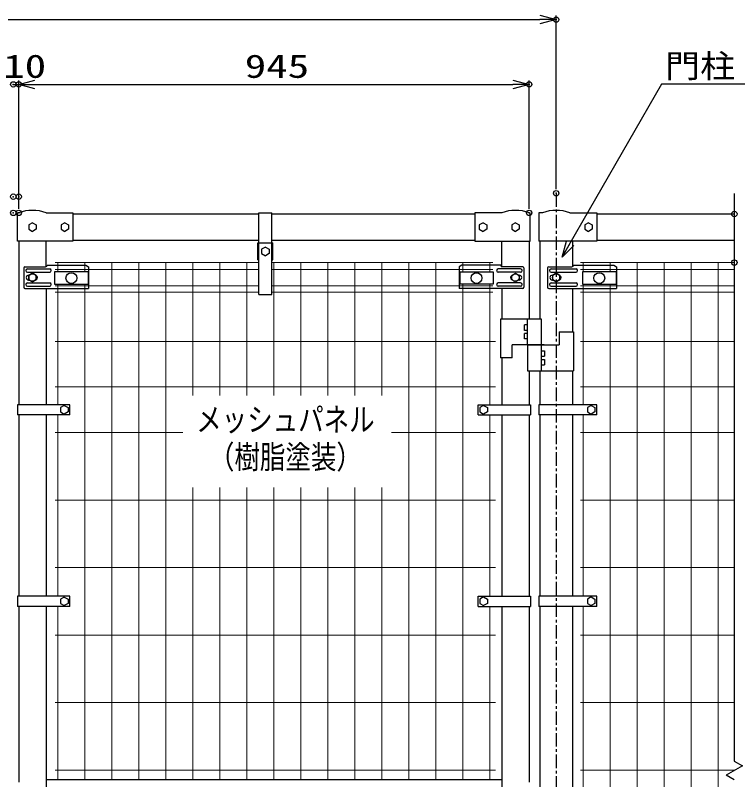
# Model space of a CAD drawing. Units: millimetres, scale not verified. Extents: x -4455 to 4455, y -3150 to 3150.
# Drawn here: x 1390 to 2727, y 198 to 1614 of the extents above; entities that cross this region are included whole.
import ezdxf
from ezdxf.enums import TextEntityAlignment as Align

# ---------------------------------------------------------------- set-up
doc = ezdxf.new("R2010")
doc.units = ezdxf.units.MM
doc.header["$LTSCALE"] = 20
doc.header["$PDMODE"] = 32
doc.header["$PDSIZE"] = 10
doc.linetypes.add('USER1', pattern=[2, 1.25, -0.25, 0.25, -0.25])
for name, color, linetype, lineweight in [('0-0_1', 7, 'Continuous', 25), ('0-1_EXTCNT-LMEC0', 1, 'Continuous', 25), ('0-2_0', 7, 'Continuous', 25), ('0-8_2', 7, 'Continuous', 25), ('0-9_D-STR2', 7, 'Continuous', 13)]:
    doc.layers.add(name, color=color, linetype=linetype, lineweight=lineweight)
doc.layers.add('0-3_DEFPOINTS', color=7, linetype='Continuous')
doc.styles.add('ＭＳ ゴシック', font='')
doc.styles.get('ＭＳ ゴシック').set_extended_font_data('MS Gothic')

# ---------------------------------------------------------------- blocks, each defined once
blk = doc.blocks.new('_Open30')
at = {"layer": '0-2_0', "color": 1}
blk.add_line((0, 0), (-20, 0), dxfattribs=at)
blk.add_lwpolyline([(-20, 5.36), (0, 0), (-20, -5.36)], dxfattribs=at)

msp = doc.modelspace()

# ---------------------------------------------------------------- linework, layer by layer
at = {"layer": '0-0_1', "color": 3, "linetype": 'USER1'}
msp.add_line((2391.15, 1283.99), (2391.15, -1152.14), dxfattribs=at)
at = {"layer": '0-0_1'}
for p, q in [((1394.15, 1194.92), (1394.15, 1247.52)), ((1396.15, 1247.52), (1394.15, 1247.52)), ((1446.95, 1247.52), (1496.55, 1247.52)), ((1496.55, 1247.52), (1496.55, 1194.92)), ((1840.63, 1191.92), (1840.63, 1247.52)), ((1840.63, 1247.52), (1864.88, 1247.52)), ((1864.88, 1191.92), (1864.88, 1247.52)), ((2290.35, 1247.52), (2240.75, 1247.52)), ((2240.75, 1247.52), (2240.75, 1194.92)), ((2341.15, 1247.52), (2343.15, 1247.52)), ((2343.15, 1194.92), (2343.15, 1247.52)), ((2358.9, 1247.52), (2358.9, 1194.92)), ((2365.75, 1247.52), (2358.9, 1247.52)), ((2416.55, 1247.52), (2466.15, 1247.52)), ((2466.15, 1247.52), (2466.15, 1194.92)), ((1496.55, 1245.52), (1840.63, 1245.52)), ((1864.88, 1245.52), (2240.75, 1245.52)), ((2466.15, 1245.52), (2721, 1245.52)), ((1421.55, 1229.22), (1414.63, 1225.22)), ((1414.63, 1225.22), (1414.63, 1217.22)), ((1421.55, 1229.22), (1428.48, 1225.22)), ((1428.48, 1225.22), (1428.48, 1217.22)), ((1481.55, 1229.22), (1474.63, 1225.22)), ((1474.63, 1225.22), (1474.63, 1217.22)), ((1481.55, 1229.22), (1488.48, 1225.22)), ((1488.48, 1225.22), (1488.48, 1217.22)), ((2255.75, 1229.22), (2248.83, 1225.22)), ((2248.83, 1225.22), (2248.83, 1217.22)), ((2255.75, 1229.22), (2262.68, 1225.22)), ((2262.68, 1225.22), (2262.68, 1217.22)), ((2315.75, 1229.22), (2308.83, 1225.22)), ((2308.83, 1225.22), (2308.83, 1217.22)), ((2315.75, 1229.22), (2322.68, 1225.22)), ((2322.68, 1225.22), (2322.68, 1217.22)), ((2451.15, 1229.22), (2444.23, 1225.22)), ((2444.23, 1225.22), (2444.23, 1217.22)), ((2451.15, 1229.22), (2458.08, 1225.22)), ((2458.08, 1225.22), (2458.08, 1217.22)), ((1414.63, 1217.22), (1421.55, 1213.22)), ((1428.48, 1217.22), (1421.55, 1213.22)), ((1474.63, 1217.22), (1481.55, 1213.22)), ((1488.48, 1217.22), (1481.55, 1213.22)), ((2248.83, 1217.22), (2255.75, 1213.22)), ((2262.68, 1217.22), (2255.75, 1213.22)), ((2308.83, 1217.22), (2315.75, 1213.22)), ((2322.68, 1217.22), (2315.75, 1213.22)), ((2444.23, 1217.22), (2451.15, 1213.22)), ((2458.08, 1217.22), (2451.15, 1213.22)), ((1496.55, 1194.92), (1394.15, 1194.92)), ((1396.15, 1194.92), (1396.15, 892.26)), ((1446.95, 1147.89), (1446.95, 1194.92)), ((1496.55, 1196.92), (1840.63, 1196.92)), ((1838.63, 1160.52), (1838.63, 1191.92)), ((1838.63, 1191.92), (1866.88, 1191.92)), ((1840.63, 1096.31), (1840.63, 1191.92)), ((1864.88, 1196.92), (2240.75, 1196.92)), ((1866.88, 1160.52), (1866.88, 1191.92)), ((2240.75, 1194.92), (2343.15, 1194.92)), ((2290.35, 1147.89), (2290.35, 1194.92)), ((2341.15, 1194.92), (2341.15, 1050.92)), ((2466.15, 1194.92), (2358.9, 1194.92)), ((2360.9, 1194.92), (2360.9, 1050.92)), ((2421.4, 1194.92), (2421.4, 1147.89)), ((2466.15, 1196.92), (2721, 1196.92)), ((1852.75, 1184.22), (1845.83, 1180.22)), ((1845.83, 1180.22), (1845.83, 1172.22)), ((1852.75, 1184.22), (1859.68, 1180.22)), ((1859.68, 1180.22), (1859.68, 1172.22)), ((1845.83, 1172.22), (1852.75, 1168.22)), ((1859.68, 1172.22), (1852.75, 1168.22)), ((1407.76, 1147.68), (1445.87, 1147.68)), ((1448.87, 1150.68), (1520.55, 1150.68)), ((1520.55, 1150.68), (1525.55, 1147.68)), ((1525.55, 1147.68), (1525.55, 1140.93)), ((1838.63, 1160.52), (1840.63, 1160.52)), ((1864.88, 1160.52), (1866.88, 1160.52)), ((2216.76, 1150.68), (2211.76, 1147.68)), ((2211.76, 1147.68), (2211.76, 1140.93)), ((2288.44, 1150.68), (2216.76, 1150.68)), ((2329.55, 1147.68), (2291.44, 1147.68)), ((2377.36, 1147.68), (2420.32, 1147.68)), ((2423.32, 1150.68), (2443.78, 1150.68)), ((2423.32, 1150.68), (2497.9, 1150.68)), ((2497.9, 1150.68), (2502.9, 1147.68)), ((2502.9, 1147.68), (2502.9, 1140.93)), ((1405.76, 1145.68), (1405.76, 1109.68)), ((1412.12, 1143.68), (1453.45, 1143.68)), ((1412.12, 1137.68), (1453.45, 1137.68)), ((1525.55, 1140.93), (1525.55, 1107.68)), ((2211.76, 1140.93), (2211.76, 1107.68)), ((2325.19, 1143.68), (2283.86, 1143.68)), ((2325.19, 1137.68), (2283.86, 1137.68)), ((2331.55, 1145.68), (2331.55, 1109.68)), ((2375.36, 1145.68), (2375.36, 1109.68)), ((2381.72, 1143.68), (2427.9, 1143.68)), ((2381.72, 1137.68), (2427.9, 1137.68)), ((2502.9, 1140.93), (2502.9, 1107.68)), ((1414.46, 1132.18), (1415.49, 1132.18)), ((1414.46, 1123.18), (1415.49, 1123.18)), ((2322.84, 1132.18), (2321.82, 1132.18)), ((2322.84, 1123.18), (2321.82, 1123.18)), ((2384.06, 1132.18), (2385.09, 1132.18)), ((2384.06, 1123.18), (2385.09, 1123.18)), ((1407.76, 1107.68), (1525.55, 1107.68)), ((1412.12, 1117.68), (1453.45, 1117.68)), ((1412.12, 1111.68), (1453.45, 1111.68)), ((1446.95, 1107.68), (1446.95, 892.26)), ((2329.55, 1107.68), (2211.76, 1107.68)), ((2325.19, 1117.68), (2283.86, 1117.68)), ((2325.19, 1111.68), (2283.86, 1111.68)), ((2290.35, 1107.68), (2290.35, 1050.92)), ((2377.36, 1107.68), (2502.9, 1107.68)), ((2381.72, 1117.68), (2427.9, 1117.68)), ((2381.72, 1111.68), (2427.9, 1111.68)), ((2421.4, 1107.68), (2421.4, 1026.92)), ((2288.35, 1050.92), (2288.35, 978.92)), ((2364.25, 1050.92), (2288.35, 1050.92)), ((2337.8, 1002.92), (2337.8, 1050.92)), ((2364.25, 954.92), (2364.25, 1050.92)), ((2337.8, 1039.92), (2332.8, 1039.92)), ((2332.8, 1013.92), (2332.8, 1023.92)), ((2337.8, 1023.92), (2332.8, 1023.92)), ((2396.9, 1026.92), (2396.9, 1002.92)), ((2396.9, 1026.92), (2423.4, 1026.92)), ((2423.4, 1026.92), (2423.4, 954.92)), ((2337.8, 1013.92), (2332.8, 1013.92)), ((2369.1, 1002.92), (2310, 1002.92)), ((2310, 978.92), (2310, 1002.92)), ((2337.8, 1002.92), (2396.9, 1002.92)), ((2337.8, 1002.92), (2337.8, 954.92)), ((2364.25, 991.92), (2369.25, 991.92)), ((2369.25, 991.92), (2369.25, 981.92)), ((2310, 978.92), (2288.35, 978.92)), ((2290.35, 978.92), (2290.35, 892.26)), ((2364.25, 981.92), (2369.25, 981.92)), ((2364.25, 975.92), (2369.25, 975.92)), ((2364.25, 965.92), (2369.25, 965.92)), ((2369.25, 975.92), (2369.25, 965.92)), ((2337.8, 954.92), (2423.4, 954.92)), ((2341.15, 954.92), (2341.15, 892.26)), ((2360.9, 954.92), (2360.9, 892.27)), ((2421.4, 954.92), (2421.4, 892.27)), ((1490.65, 873.27), (1490.65, 892.27)), ((2246.65, 873.27), (2246.65, 892.27)), ((2246.65, 892.26), (2343.34, 892.26)), ((2343.34, 892.26), (2343.34, 873.28)), ((2466.15, 892.27), (2358.9, 892.27)), ((2358.9, 892.27), (2358.9, 873.27)), ((2466.15, 873.27), (2466.15, 892.27)), ((1480.5, 890.77), (1473.58, 886.77)), ((1473.58, 886.77), (1473.58, 878.77)), ((1473.58, 878.77), (1480.5, 874.77)), ((1480.5, 890.77), (1487.43, 886.77)), ((1487.43, 878.77), (1480.5, 874.77)), ((1487.43, 886.77), (1487.43, 878.77)), ((2256.8, 890.77), (2249.88, 886.77)), ((2249.88, 886.77), (2249.88, 878.77)), ((2249.88, 878.77), (2256.8, 874.77)), ((2256.8, 890.77), (2263.73, 886.77)), ((2263.73, 878.77), (2256.8, 874.77)), ((2263.73, 886.77), (2263.73, 878.77)), ((2456, 890.77), (2449.08, 886.77)), ((2449.08, 886.77), (2449.08, 878.77)), ((2449.08, 878.77), (2456, 874.77)), ((2456, 890.77), (2462.93, 886.77)), ((2462.93, 878.77), (2456, 874.77)), ((2462.93, 886.77), (2462.93, 878.77)), ((1490.65, 873.28), (1393.97, 873.28)), ((1396.15, 873.28), (1396.15, 537.46)), ((1446.95, 873.28), (1446.95, 537.46)), ((2246.65, 873.28), (2343.34, 873.28)), ((2290.35, 873.28), (2290.35, 537.51)), ((2341.15, 873.28), (2341.15, 537.51)), ((2466.15, 873.27), (2358.9, 873.27)), ((2360.9, 873.27), (2360.9, 537.52)), ((2421.4, 873.27), (2421.4, 537.52)), ((1490.65, 537.46), (1393.97, 537.46)), ((1393.97, 537.46), (1393.97, 518.48)), ((1480.5, 535.97), (1473.58, 531.97)), ((1473.58, 531.97), (1473.58, 523.97)), ((1473.58, 523.97), (1480.5, 519.97)), ((1480.5, 535.97), (1487.43, 531.97)), ((1487.43, 523.97), (1480.5, 519.97)), ((1487.43, 531.97), (1487.43, 523.97)), ((1490.65, 518.47), (1490.65, 537.47)), ((2246.65, 518.52), (2246.65, 537.52)), ((2246.65, 537.51), (2343.34, 537.51)), ((2256.8, 536.02), (2249.88, 532.02)), ((2249.88, 532.02), (2249.88, 524.02)), ((2249.88, 524.02), (2256.8, 520.02)), ((2256.8, 536.02), (2263.73, 532.02)), ((2263.73, 524.02), (2256.8, 520.02)), ((2263.73, 532.02), (2263.73, 524.02)), ((2343.34, 537.51), (2343.34, 518.53)), ((2466.15, 537.52), (2358.9, 537.52)), ((2358.9, 537.52), (2358.9, 518.52)), ((2456, 536.02), (2449.08, 532.02)), ((2449.08, 532.02), (2449.08, 524.02)), ((2449.08, 524.02), (2456, 520.02)), ((2456, 536.02), (2462.93, 532.02)), ((2462.93, 524.02), (2456, 520.02)), ((2462.93, 532.02), (2462.93, 524.02)), ((2466.15, 518.52), (2466.15, 537.52)), ((1490.65, 518.48), (1393.97, 518.48)), ((1396.15, 518.48), (1396.15, 193.02)), ((1446.95, 518.48), (1446.95, 177.02)), ((2246.65, 518.53), (2343.34, 518.53)), ((2290.35, 518.53), (2290.35, -177.5)), ((2341.15, 518.53), (2341.15, 193.02)), ((2466.15, 518.52), (2358.9, 518.52)), ((2360.9, 518.52), (2360.9, 180.02)), ((2421.4, 518.52), (2421.4, 180.02)), ((1446.95, 198.02), (2290.35, 198.02))]:
    msp.add_line(p, q, dxfattribs=at)
for points in [[(1840.63, 1096.31), (1864.88, 1096.31), (1864.88, 1191.92)], [(2337.8, 1029.92), (2332.8, 1029.92), (2332.8, 1039.92)], [(1490.65, 892.26), (1393.97, 892.26), (1393.97, 873.28)]]:
    msp.add_lwpolyline(points, dxfattribs=at)
for centre, radius, start, end in [((1421.55, 1181.23), 70.98, 69.03345, 110.96669), ((2315.75, 1181.23), 70.98, 69.03345, 110.9667), ((2391.15, 1181.23), 70.98, 69.03345, 110.96669), ((1407.76, 1145.68), 2, 90, 180), ((1445.87, 1150.68), 3, 270, 0), ((2291.44, 1150.68), 3, 180, 270), ((2329.55, 1145.68), 2, 0, 90), ((2377.36, 1145.68), 2, 90, 180), ((2420.32, 1150.68), 3, 270, 0), ((1412.12, 1140.68), 3, 90, 270), ((1453.45, 1140.68), 3, 270, 90), ((2283.86, 1140.68), 3, 90, 270), ((2325.19, 1140.68), 3, 270, 90), ((2381.72, 1140.68), 3, 90, 270), ((2427.9, 1140.68), 3, 270, 90), ((1414.46, 1127.68), 4.5, 90, 270), ((1426.23, 1127.68), 4.5, 299.99991, 60.0015), ((2311.08, 1127.68), 4.5, 119.9985, 240.00009), ((2322.84, 1127.68), 4.5, 270, 90), ((2384.06, 1127.68), 4.5, 90, 270), ((2395.83, 1127.68), 4.5, 299.99991, 60.0015), ((1407.76, 1109.68), 2, 180, 270), ((1412.12, 1114.68), 3, 90, 270), ((1453.45, 1114.68), 3, 270, 90), ((2283.86, 1114.68), 3, 90, 270), ((2325.19, 1114.68), 3, 270, 90), ((2329.55, 1109.68), 2, 270, 0), ((2377.36, 1109.68), 2, 180, 270), ((2381.72, 1114.68), 3, 90, 270), ((2427.9, 1114.68), 3, 270, 90)]:
    msp.add_arc(centre, radius, start, end, dxfattribs=at)
at = {"layer": '0-1_EXTCNT-LMEC0'}
for p, q in [((421.15, 1605.52), (2361.15, 1605.52)), ((2391.15, 1291.49), (2391.15, 1613.02)), ((1396.15, 1285.02), (1396.15, 1493.02)), ((1396.15, 1255.02), (1396.15, 1493.02)), ((2341.15, 1255.02), (2341.15, 1493.02)), ((1386.15, 1485.52), (1396.15, 1485.52)), ((1426.15, 1485.52), (2311.15, 1485.52)), ((1426.15, 1485.52), (1456.15, 1485.52))]:
    msp.add_line(p, q, dxfattribs=at)
at = {"layer": '0-1_EXTCNT-LMEC0', "color": 4}
for p, q in [((2721, 1283.69), (2721, 231.71)), ((2721, 231.71), (2736, 223.05)), ((2736, 223.05), (2706, 205.73)), ((2721, 197.07), (2706, 205.73))]:
    msp.add_line(p, q, dxfattribs=at)
at = {"layer": '0-2_0'}
for p, q in [((1462.65, 1138.27), (1462.65, 1115.27)), ((1524.65, 1138.27), (1462.65, 1138.27)), ((1524.65, 1138.27), (1524.65, 1115.27)), ((2212.65, 1138.27), (2274.65, 1138.27)), ((2212.65, 1138.27), (2212.65, 1115.27)), ((2274.65, 1138.27), (2274.65, 1115.27)), ((2502, 1138.27), (2502, 1115.27)), ((1462.65, 1115.27), (1524.65, 1115.27)), ((2274.65, 1115.27), (2212.65, 1115.27)), ((2440, 1115.27), (2502, 1115.27))]:
    msp.add_line(p, q, dxfattribs=at)
for points in [[(3008.94, 1485.8), (2586.02, 1485.8), (2403.01, 1167.17)], [(2502, 1138.27), (2440, 1138.27), (2440, 1115.27)]]:
    msp.add_lwpolyline(points, dxfattribs=at)
for centre in [(1493.65, 1126.77), (2243.65, 1126.77), (2471, 1126.77)]:
    msp.add_circle(centre, 10.01, dxfattribs=at)
at = {"layer": '0-3_DEFPOINTS'}
for p in [(2391.15, 1605.52), (1386.15, 1485.52), (1396.15, 1485.52), (2341.15, 1485.52), (2391.15, 1283.99), (1386.15, 1277.52), (1396.15, 1277.52), (1386.15, 1247.52), (1396.15, 1247.52), (2341.15, 1247.52), (2721, 1245.52), (2721, 1155.52)]:
    msp.add_point(p, dxfattribs=at)
at = {"layer": '0-8_2'}
for p, q in [((1421.55, 1135.68), (1414.63, 1131.68)), ((1428.48, 1131.68), (1421.55, 1135.68)), ((2308.83, 1123.68), (2308.83, 1131.68)), ((2315.75, 1119.68), (2308.83, 1123.68)), ((2322.68, 1123.68), (2315.75, 1119.68)), ((2322.68, 1131.68), (2322.68, 1123.68)), ((2384.23, 1131.68), (2384.23, 1123.68)), ((2384.23, 1123.68), (2391.15, 1119.68)), ((2391.15, 1119.68), (2398.08, 1123.68)), ((2398.08, 1123.68), (2398.08, 1131.68))]:
    msp.add_line(p, q, dxfattribs=at)
for points in [[(2308.83, 1131.68), (2315.75, 1135.68), (2322.68, 1131.68)], [(2398.08, 1131.68), (2391.15, 1135.68), (2384.23, 1131.68)], [(1414.63, 1131.68), (1414.63, 1123.68), (1421.55, 1119.68)], [(1421.55, 1119.68), (1428.48, 1123.68), (1428.48, 1131.68)]]:
    msp.add_lwpolyline(points, dxfattribs=at)
for centre in [(1421.55, 1127.68), (2315.75, 1127.68), (2391.15, 1127.68)]:
    msp.add_circle(centre, 6.93, dxfattribs=at)
at = {"layer": '0-9_D-STR2'}
for p, q in [((1840.63, 1155.52), (1463.65, 1155.52)), ((1468.65, 1138.27), (1468.65, 1155.52)), ((1518.65, 1138.27), (1518.65, 1155.52)), ((1568.65, 1155.52), (1568.65, 198.02)), ((1618.65, 1155.52), (1618.65, 198.02)), ((1668.65, 1155.52), (1668.65, 198.02)), ((1718.65, 1155.52), (1718.65, 909.43)), ((1768.65, 1155.52), (1768.65, 909.43)), ((1818.65, 1155.52), (1818.65, 909.43)), ((2273.65, 1155.52), (1864.88, 1155.52)), ((1868.65, 1155.52), (1868.65, 909.43)), ((1918.65, 1155.52), (1918.65, 909.43)), ((1968.65, 1155.52), (1968.65, 909.43)), ((2018.65, 1155.52), (2018.65, 909.43)), ((2068.65, 1155.52), (2068.65, 909.43)), ((2118.65, 1155.52), (2118.65, 198.02)), ((2168.65, 1155.52), (2168.65, 198.02)), ((2218.65, 1138.27), (2218.65, 1155.52)), ((2268.65, 1138.27), (2268.65, 1155.52)), ((2721, 1155.52), (2436.15, 1155.52)), ((2441.15, 1138.27), (2441.15, 1155.52)), ((2491.15, 1138.27), (2491.15, 1155.52)), ((2541.15, -814.48), (2541.15, 1155.52)), ((2591.15, -814.48), (2591.15, 1155.52)), ((2641.15, -814.48), (2641.15, 1155.52)), ((2691.15, -814.48), (2691.15, 1155.52)), ((1840.63, 1142.42), (1463.65, 1142.42)), ((2273.65, 1142.42), (1864.88, 1142.42)), ((2721, 1142.42), (2436.15, 1142.42)), ((1840.63, 1112.62), (1463.65, 1112.62)), ((1468.65, 1115.27), (1468.65, 892.26)), ((1518.65, 1115.27), (1518.65, 198.02)), ((2273.65, 1112.62), (1864.88, 1112.62)), ((2218.65, 1115.27), (2218.65, 198.02)), ((2268.65, 1115.27), (2268.65, 892.26)), ((2721, 1112.62), (2436.15, 1112.62)), ((2441.15, 892.27), (2441.15, 1115.27)), ((2491.15, -775.15), (2491.15, 1115.27)), ((1840.63, 1100.76), (1463.65, 1100.76)), ((2273.65, 1100.76), (1864.88, 1100.76)), ((2721, 1100.76), (2436.15, 1100.76)), ((2278.65, 1009.52), (1463.65, 1009.52)), ((2721, 1009.52), (2436.15, 1009.52)), ((2278.65, 925.02), (1463.65, 925.02)), ((2721, 925.02), (2436.15, 925.02)), ((1468.65, 873.28), (1468.65, 537.46)), ((2268.65, 873.28), (2268.65, 537.51)), ((2441.15, 537.52), (2441.15, 873.27)), ((1700.15, 840.52), (1463.65, 840.52)), ((2278.65, 840.52), (2086.27, 840.52)), ((2721, 840.52), (2436.15, 840.52)), ((1718.65, 198.02), (1718.65, 738.94)), ((1768.65, 198.02), (1768.65, 738.94)), ((1818.65, 198.02), (1818.65, 738.94)), ((1868.65, 198.02), (1868.65, 738.94)), ((1918.65, 198.02), (1918.65, 738.94)), ((1968.65, 198.02), (1968.65, 738.94)), ((2018.65, 198.02), (2018.65, 738.94)), ((2068.65, 198.02), (2068.65, 738.94)), ((2278.65, 715.52), (1463.65, 715.52)), ((2721, 715.52), (2436.15, 715.52)), ((2278.65, 590.52), (1463.65, 590.52)), ((2721, 590.52), (2436.15, 590.52)), ((1468.65, 518.48), (1468.65, 198.02)), ((2268.65, 518.53), (2268.65, 198.02)), ((2441.15, 180.02), (2441.15, 518.52)), ((2278.65, 465.52), (1463.65, 465.52)), ((2721, 465.52), (2436.15, 465.52)), ((2278.65, 340.52), (1463.65, 340.52)), ((2721, 340.52), (2436.15, 340.52)), ((2278.65, 215.52), (1463.65, 215.52)), ((2721, 215.52), (2436.15, 215.52))]:
    msp.add_line(p, q, dxfattribs=at)

# ---------------------------------------------------------------- block references
at = {"layer": '0-1_EXTCNT-LMEC0', "xscale": 1.5, "yscale": 1.5}
for p in [(2391.15, 1605.52), (2341.15, 1485.52)]:
    msp.add_blockref('_Open30', p, dxfattribs=at)
at = {"layer": '0-1_EXTCNT-LMEC0', "xscale": 1.5, "yscale": 1.5, "rotation": 180}
msp.add_blockref('_Open30', (1396.15, 1485.52), dxfattribs=at)
msp.add_blockref('_Open30', (1396.15, 1485.52), dxfattribs=at)
at = {"layer": '0-2_0', "xscale": 1.5, "yscale": 1.5, "rotation": 239.85847}
msp.add_blockref('_Open30', (2402.01, 1165.44), dxfattribs=at)

# ---------------------------------------------------------------- texts
at = {"layer": '0-1_EXTCNT-LMEC0', "color": 3, "style": 'ＭＳ ゴシック', "width": 1.35}
for s, p in [('10', (1367.53, 1484.69)), ('945', (1814.65, 1484.69))]:
    msp.add_text(s, height=43.26, dxfattribs=at).set_placement(p, align=Align.BOTTOM_LEFT)
at = {"layer": '0-2_0', "color": 3, "style": 'ＭＳ ゴシック'}
for s, width, p in [('門柱\u3000φ60.5x2.3', 1.1, (2592.82, 1484.98)), ('メッシュパネル', 0.8, (1724.7, 830.18)), ('（樹脂塗装）', 0.8, (1748.29, 760.78))]:
    msp.add_text(s, height=43.26, dxfattribs=dict(at, width=width)).set_placement(p, align=Align.BOTTOM_LEFT)

doc.saveas('drawing.dxf')
